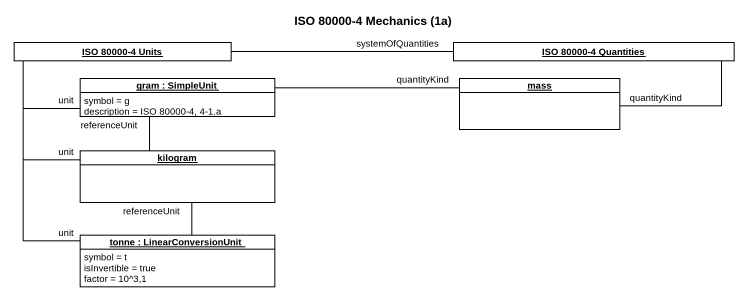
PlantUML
@startuml
title ISO 80000-4 Mechanics (1a)
hide circle
hide empty members
object "ISO 80000-4 Units" as ISO_80000_4_Units #FFFFFF
object "ISO 80000-4 Quantities" as ISO_80000_4_Quantities #FFFFFF
object "gram : SimpleUnit" as gram #FFFFFF {
  symbol = g
  description = ISO 80000-4, 4-1.a
}
object mass #FFFFFF
object kilogram #FFFFFF
object "tonne : LinearConversionUnit" as tonne #FFFFFF {
  symbol = t
  isInvertible = true
  factor = 10^3,1
}
ISO_80000_4_Quantities -left- ISO_80000_4_Units : systemOfQuantities
gram -up- ISO_80000_4_Units : unit
gram -right- mass : quantityKind
gram -- kilogram : referenceUnit
mass -up- ISO_80000_4_Quantities : quantityKind
kilogram -up- ISO_80000_4_Units : unit
kilogram -- tonne : referenceUnit
tonne -up- ISO_80000_4_Units : unit
@enduml
